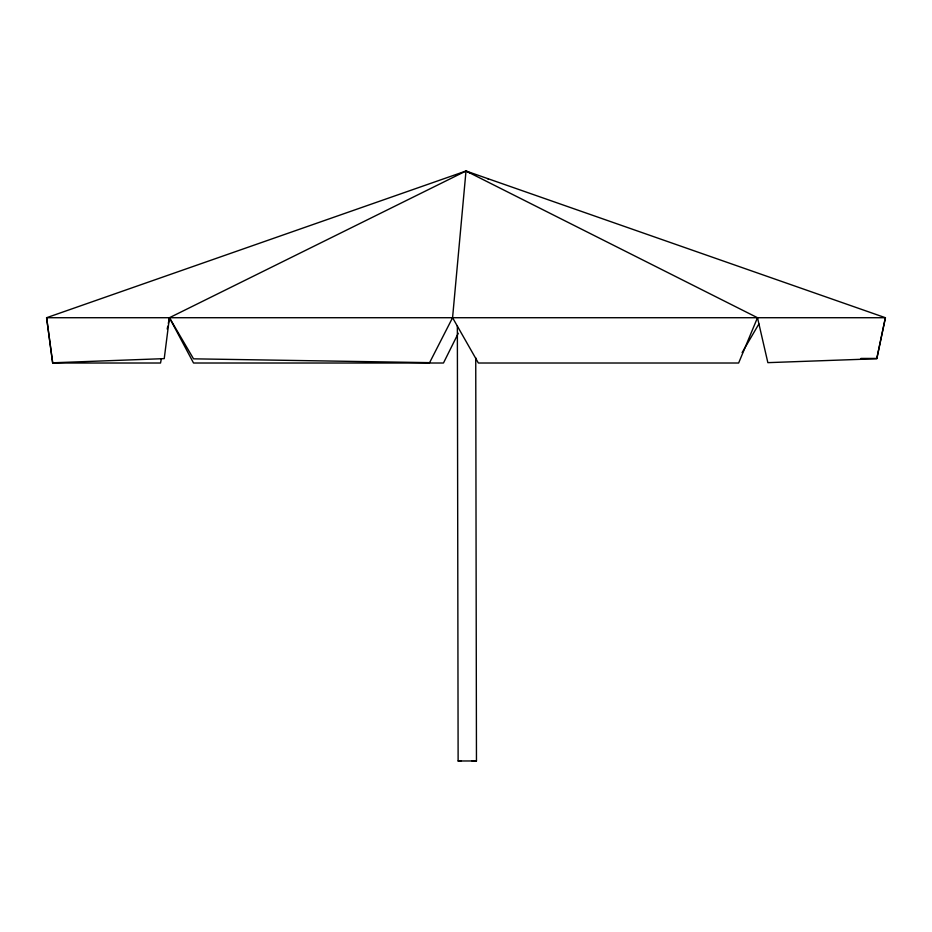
<?xml version="1.0" encoding="UTF-8"?>
<svg xmlns="http://www.w3.org/2000/svg" width="932" height="932" viewBox="0 0 932 932"><rect width="100%" height="100%" fill="white"/><g stroke="black" fill="none" stroke-linecap="round" stroke-linejoin="round"><path stroke-width="1.4" d="M469.798 172.886L466 171.01L169.438 317.719L193.53 358.832L429.605 362.653L452.568 317.719L466 171.01L885.4 317.719L876.802 358.738L767.863 362.653L757.495 317.719L466 171.01L46.6 317.719L52.67 363.014L160.525 363.014L161.364 358.773M458.276 333.248L443.469 363.014L193.53 363.014L169.438 317.719L164.23 358.634L52.67 362.793L46.6 317.719L885.4 317.719L876.802 358.436L860.935 358.436M167.212 329.043L167.772 326.212M168.331 323.381L169.438 317.719M757.495 317.719L738.633 363.014L478.361 363.014L452.568 317.719M742.117 352.587L758.904 323.94M457.356 325.862L458.125 760.99L460.944 760.978M475.739 357.841L476.462 760.955L458.125 760.99M472.035 760.955L476.462 760.955M487.716 178.816L488.368 178.828"/></g></svg>
